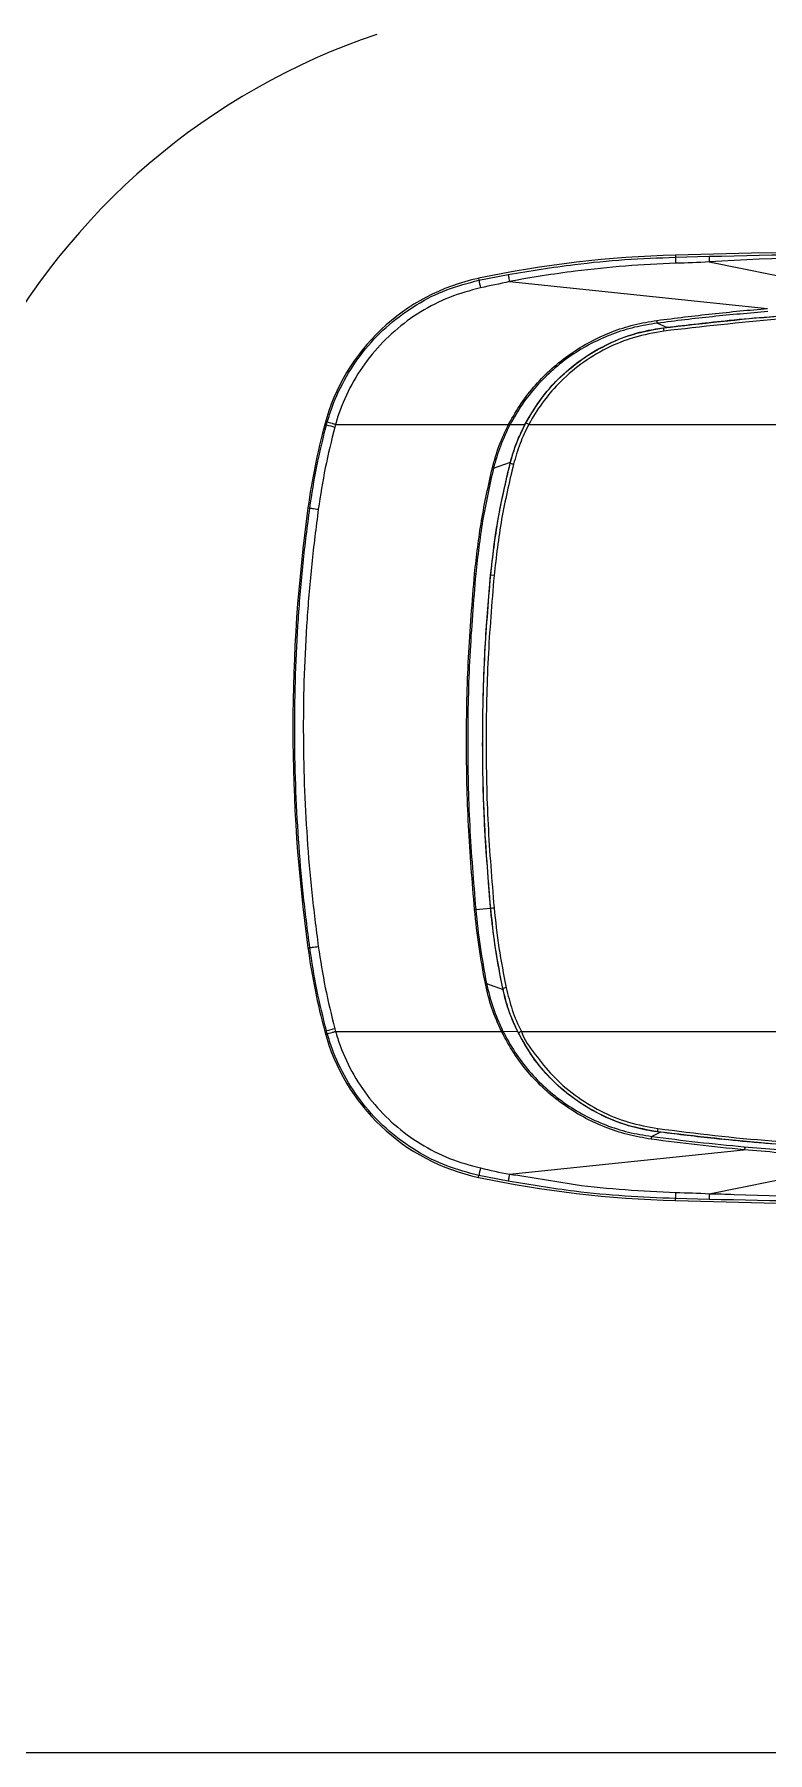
# Model space of a CAD drawing. Extents: x 0 to 78, y -21 to 126.
# Drawn here: x 26.84 to 30.02, y 0 to 7.47 of the extents above; entities that cross this region are included whole.
import ezdxf

# ---------------------------------------------------------------- set-up
doc = ezdxf.new("R2010")
doc.units = 0
doc.header["$MEASUREMENT"] = 0
doc.layers.add('1', color=4, linetype='Continuous')
doc.layers.add('BDIM_CYAN', color=4, linetype='Continuous')

# ---------------------------------------------------------------- blocks, each defined once
blk = doc.blocks.new('A$C326A3635')
at = {"layer": 'BDIM_CYAN'}
for p, q in [((-3.524, 4.154), (-3.5238, 4.1453)), ((-3.5238, 4.1453), (-3.3781, 4.149)), ((-3.3773, 4.1244), (-2.5337, 3.9538)), ((-4.3801, 4.0534), (-4.3784, 4.0453)), ((-4.3784, 4.0453), (-4.2515, 4.0702)), ((-4.246, 4.0394), (-3.1241, 3.9226)), ((-3.6031, 3.8586), (-3.5634, 3.8405)), ((-3.5764, 3.8388), (-3.5634, 3.8405)), ((-3.5764, 3.8388), (-3.5763, 3.8383)), ((-5.0488, 3.4189), (-5.0411, 3.4169)), ((-5.0411, 3.4169), (-5.0377, 3.4291)), ((-5.0018, 3.4189), (-4.2495, 3.4188)), ((-5.0018, 3.4189), (-5.0018, 3.4189)), ((-4.2495, 3.4188), (-4.2481, 3.4216)), ((-4.2431, 3.4189), (-4.2482, 3.4214)), ((-4.2431, 3.4188), (-4.2444, 3.4163)), ((-4.243, 3.4188), (-4.1785, 3.4185)), ((-4.1613, 3.4188), (-2.6696, 3.4186)), ((-4.3152, 3.2289), (-4.3202, 3.2301)), ((-4.3152, 3.2289), (-4.2417, 3.2546)), ((-4.2429, 3.2497), (-4.2417, 3.2546)), ((-4.2429, 3.2497), (-4.2427, 3.2496)), ((-5.1219, 3.0563), (-5.114, 3.0552)), ((-4.3927, 2.7693), (-4.3978, 2.7698)), ((-4.3279, 2.7631), (-4.3276, 2.7631)), ((-4.313, 2.7617), (-4.3276, 2.7631)), ((-4.3927, 1.3107), (-4.3978, 1.3102)), ((-4.3927, 1.3107), (-4.3279, 1.3169)), ((-4.3279, 1.3169), (-4.3276, 1.3169)), ((-5.1219, 1.1437), (-5.114, 1.1448)), ((-4.3457, 0.9898), (-4.3507, 0.9887)), ((-4.3457, 0.9898), (-4.2739, 0.9628)), ((-4.2749, 0.9675), (-4.2739, 0.9628)), ((-4.2749, 0.9675), (-4.2746, 0.9675)), ((-5.0488, 0.7811), (-5.0411, 0.7831)), ((-5.0377, 0.7709), (-5.0411, 0.7831)), ((-5.0018, 0.7811), (-4.2807, 0.7812)), ((-5.0018, 0.7811), (-5.0018, 0.7811)), ((-4.2755, 0.7836), (-4.2807, 0.7812)), ((-4.2794, 0.7784), (-4.2807, 0.7812)), ((-4.2755, 0.7836), (-4.2744, 0.7812)), ((-4.2743, 0.7812), (-4.211, 0.7815)), ((-4.1941, 0.7812), (-2.6696, 0.7814)), ((-3.6278, 0.3248), (-3.5902, 0.3429)), ((-3.6024, 0.3445), (-3.6023, 0.345)), ((-3.5902, 0.3429), (-3.6024, 0.3445)), ((-4.246, 0.1606), (-3.2281, 0.2665)), ((-3.3773, 0.0756), (-2.6213, 0.2285)), ((-4.3801, 0.1466), (-4.3784, 0.1547)), ((-4.2515, 0.1298), (-4.3784, 0.1547)), ((-3.524, 0.046), (-3.5238, 0.0547)), ((-3.3781, 0.051), (-3.5238, 0.0547))]:
    blk.add_line(p, q, dxfattribs=at)
at = {"layer": 'BDIM_CYAN', "flags": 128}
for points in [[(-5.114, 3.0552), (-5.1129, 3.055), (-5.1106, 3.0547), (-5.1071, 3.0542), (-5.1026, 3.0536), (-5.0971, 3.0528), (-5.0908, 3.052), (-5.084, 3.051), (-5.0769, 3.0501)], [(-5.114, 1.1448), (-5.1129, 1.145), (-5.1106, 1.1453), (-5.1071, 1.1458), (-5.1026, 1.1464), (-5.0971, 1.1472), (-5.0908, 1.148), (-5.084, 1.149), (-5.0769, 1.1499)]]:
    blk.add_lwpolyline(points, dxfattribs=at)
at = {"layer": 'BDIM_CYAN'}
for centre, radius, start, end in [((0, -130.8), 135, 88.504201, 91.495799), ((-3.4, -0.5944), 4.75, 91.4958, 101.90755), ((-2.9566, 4.1378), 0.5673, 179.2445, 181.89365), ((-4.1985, 3.1923), 0.88, 101.90755, 165.07813), ((-3.937, 4.1105), 0.4461, 188.39724, 192.71256), ((-3.4977, 3.8371), 0.0786, 179.12738, 189.53032), ((-2.15, 2.6464), 3, 165.07813, 172.14831), ((3.1387, 33.9974), 31.6556, 255.02484, 255.09245), ((-3.9546, 4.3301), 1.1183, 255.07297, 255.82564), ((1.8125, 2.1), 7, 172.14831, 187.85169), ((-4.6204, 4.4976), 3.1941, 275.25828, 275.52196), ((-2.15, 1.5536), 3, 187.85169, 194.92187), ((-3.4055, -3.1321), 4.1908, 101.76808, 101.96891), ((-4.1985, 1.0077), 0.88, 194.92187, 258.09245), ((3.2934, -30.3769), 32.2554, 104.90818, 104.97453), ((-3.5219, 0.3457), 0.0804, 170.39399, 180.49876), ((-3.937, 0.0895), 0.4461, 167.28744, 171.60276), ((-3.4, 4.7944), 4.75, 258.09245, 268.5042), ((-2.9566, 0.0622), 0.5673, 178.10635, 180.7555), ((0, 135), 135, 268.504201, 271.495799)]:
    blk.add_arc(centre, radius, start, end, dxfattribs=at)
for points, knots in [([(-3.3781, 4.149), (-2.7971, 4.1614), (-1.6712, 4.1854), (0.018, 4.1941), (1.6892, 4.1852), (2.8151, 4.1611), (3.3781, 4.149)], [0, 0, 0, 0, 0.258003, 0.5, 0.74998, 1, 1, 1, 1]), ([(-4.2515, 4.0702), (-4.1555, 4.0859), (-3.9871, 4.1134), (-3.7439, 4.1366), (-3.5972, 4.1424), (-3.5238, 4.1453)], [0, 0, 0, 0, 0.398487, 0.698917, 1, 1, 1, 1]), ([(-3.5235, 4.1191), (-3.5963, 4.1156), (-3.7421, 4.1086), (-3.9833, 4.0832), (-4.1511, 4.0572), (-4.246, 4.0394), (-4.246, 4.0394)], [0, 0, 0, 0, 0.300544, 0.601694, 0.999997, 1, 1, 1, 1]), ([(-3.3777, 4.1244), (-3.3777, 4.1244), (-3.4262, 4.1214), (-3.4749, 4.1202), (-3.5235, 4.1191)], [0, 0, 0, 0, 0.000016, 1, 1, 1, 1]), ([(-3.3781, 4.149), (-3.3781, 4.1485), (-3.3781, 4.1477), (-3.378, 4.1434), (-3.3778, 4.1364), (-3.3776, 4.1284), (-3.3775, 4.1244)], [0, 0, 0, 0, 0.244979, 0.400464, 0.700231, 1, 1, 1, 1]), ([(-3.3775, 4.1244), (-3.3775, 4.1244), (-3.3776, 4.1244), (-3.3777, 4.1244), (-3.3777, 4.1244)], [0, 0, 0, 0, 0.985079, 1, 1, 1, 1]), ([(-3.3773, 4.1244), (-3.3774, 4.1244), (-3.3774, 4.1244), (-3.3774, 4.1244), (-3.3775, 4.1244), (-3.3775, 4.1244), (-3.3775, 4.1244), (-3.3775, 4.1244), (-3.3775, 4.1244), (-3.3775, 4.1244)], [0, 0, 0, 0, 0.321416, 0.540614, 0.690223, 0.837003, 0.900213, 0.963433, 1, 1, 1, 1]), ([(3.3773, 4.1244), (3.3773, 4.1244), (3.3415, 4.1266), (2.7603, 4.13), (1.6352, 4.1647), (-0.0001, 4.1724), (-1.6704, 4.1518), (-2.7975, 4.1606), (-3.3773, 4.1244), (-3.3773, 4.1244)], [0, 0, 0, 0, 0, 0.015939, 0.25797, 0.5, 0.74201, 1, 1, 1, 1, 1]), ([(-5.0377, 3.4291), (-5.0311, 3.4507), (-5.0101, 3.519), (-4.958, 3.6284), (-4.8745, 3.7498), (-4.7713, 3.8551), (-4.6523, 3.9415), (-4.5205, 4.008), (-4.4257, 4.0329), (-4.3784, 4.0453)], [0, 0, 0, 0, 0.071405, 0.226328, 0.381252, 0.535931, 0.69061, 0.845307, 1, 1, 1, 1]), ([(-4.2462, 4.0395), (-4.2462, 4.0395), (-4.2879, 4.029), (-4.3301, 4.0207), (-4.3722, 4.0123)], [0, 0, 0, 0, 0.0000188, 1, 1, 1, 1]), ([(-4.2515, 4.0702), (-4.2514, 4.0696), (-4.2512, 4.0685), (-4.2501, 4.0619), (-4.2484, 4.0522), (-4.2469, 4.0437), (-4.2461, 4.0395)], [0, 0, 0, 0, 0.233174, 0.479855, 0.739929, 1, 1, 1, 1]), ([(-4.2461, 4.0395), (-4.2461, 4.0395), (-4.2462, 4.0395), (-4.2462, 4.0395), (-4.2462, 4.0395)], [0, 0, 0, 0, 0.9754403, 1, 1, 1, 1]), ([(-4.246, 4.0394), (-4.246, 4.0394), (-4.246, 4.0394), (-4.2461, 4.0395), (-4.2461, 4.0395), (-4.2461, 4.0395), (-4.2461, 4.0395), (-4.2461, 4.0395), (-4.2461, 4.0395)], [0, 0, 0, 0, 0.321924, 0.540802, 0.748978, 0.84261, 0.939008, 1, 1, 1, 1]), ([(-4.3722, 4.0123), (-4.4175, 3.9999), (-4.508, 3.9751), (-4.6338, 3.9105), (-4.7475, 3.8273), (-4.8459, 3.7261), (-4.9261, 3.6099), (-4.9743, 3.5047), (-4.9966, 3.4399), (-5.0018, 3.4189), (-5.0018, 3.4189)], [0, 0, 0, 0, 0.1547962, 0.3095862, 0.4642724, 0.6189539, 0.7738004, 0.9286452, 0.9999973, 1, 1, 1, 1]), ([(-3.6048, 3.8705), (-3.5248, 3.8806), (-3.3648, 3.9006), (-3.2041, 3.9153), (-3.1236, 3.9227)], [0, 0, 0, 0, 0.49974, 1, 1, 1, 1]), ([(-3.1227, 3.9089), (-3.2029, 3.902), (-3.3635, 3.8883), (-3.5233, 3.8683), (-3.6032, 3.8584)], [0, 0, 0, 0, 0.500107, 1, 1, 1, 1]), ([(-3.5763, 3.8383), (-3.411, 3.8572), (-3.1659, 3.8853), (-2.9196, 3.8998), (-2.8395, 3.9045)], [0, 0, 0, 0, 0.674913, 1, 1, 1, 1]), ([(-2.8398, 3.893), (-2.8398, 3.893), (-2.9197, 3.8881), (-3.1654, 3.8706), (-3.4101, 3.8428), (-3.5753, 3.8241)], [0, 0, 0, 0, 0.000003, 0.324817, 1, 1, 1, 1]), ([(-3.5634, 3.8405), (-3.4727, 3.8512), (-3.3243, 3.8687), (-3.1355, 3.8855), (-3.0375, 3.8926), (-2.9974, 3.8955)], [0, 0, 0, 0, 0.481775, 0.788298, 1, 1, 1, 1]), ([(-4.2481, 3.4216), (-4.2313, 3.4513), (-4.1976, 3.5105), (-4.1343, 3.5906), (-4.0626, 3.663), (-3.9826, 3.7262), (-3.8953, 3.7796), (-3.8023, 3.822), (-3.7052, 3.8538), (-3.6383, 3.865), (-3.6048, 3.8705)], [0, 0, 0, 0, 0.125449, 0.250466, 0.374627, 0.499563, 0.625092, 0.750414, 0.875193, 1, 1, 1, 1]), ([(-3.6032, 3.8587), (-3.6364, 3.8534), (-3.7026, 3.8429), (-3.799, 3.8127), (-3.8913, 3.7715), (-3.9781, 3.7195), (-4.0579, 3.6574), (-4.1293, 3.5861), (-4.1926, 3.507), (-4.2262, 3.4482), (-4.243, 3.4188)], [0, 0, 0, 0, 0.124788, 0.249119, 0.374259, 0.49969, 0.624654, 0.748936, 0.874165, 1, 1, 1, 1]), ([(-4.1785, 3.4185), (-4.1546, 3.4591), (-4.1082, 3.5383), (-4.0146, 3.6382), (-3.9092, 3.7209), (-3.7908, 3.7836), (-3.6783, 3.8224), (-3.6054, 3.8341), (-3.5764, 3.8388)], [0, 0, 0, 0, 0.184954, 0.359874, 0.534794, 0.709703, 0.884613, 1, 1, 1, 1]), ([(-4.1742, 3.426), (-4.1557, 3.4576), (-4.1182, 3.5214), (-4.0415, 3.6112), (-3.9463, 3.6947), (-3.8327, 3.7637), (-3.7082, 3.8149), (-3.6207, 3.8304), (-3.5763, 3.8383)], [0, 0, 0, 0, 0.145505, 0.293902, 0.467905, 0.646938, 0.820945, 1, 1, 1, 1]), ([(-3.5753, 3.8241), (-3.6181, 3.8164), (-3.7039, 3.801), (-3.8256, 3.7512), (-3.9373, 3.6829), (-4.0309, 3.6016), (-4.1052, 3.5122), (-4.1451, 3.4513), (-4.1613, 3.4188), (-4.1613, 3.4188)], [0, 0, 0, 0, 0.176474, 0.352954, 0.529486, 0.70602, 0.853009, 0.999999, 1, 1, 1, 1]), ([(-3.603, 3.8587), (-3.6033, 3.8595), (-3.604, 3.8611), (-3.6046, 3.864), (-3.6049, 3.8672), (-3.6049, 3.8694), (-3.6048, 3.8705)], [0, 0, 0, 0, 0.25009, 0.491515, 0.73696, 1, 1, 1, 1]), ([(-5.114, 3.0552), (-5.1046, 3.1159), (-5.0859, 3.2376), (-5.0561, 3.357), (-5.0411, 3.4169)], [0, 0, 0, 0, 0.499047, 1, 1, 1, 1]), ([(-5.005, 3.4073), (-5.0197, 3.3484), (-5.0492, 3.2304), (-5.0676, 3.1103), (-5.0769, 3.0501)], [0, 0, 0, 0, 0.499051, 1, 1, 1, 1]), ([(-5.0377, 3.4291), (-5.033, 3.4278), (-5.0279, 3.4263), (-5.0115, 3.4217), (-5.0061, 3.4201), (-5.0018, 3.4189)], [0, 0, 0, 0, 0.702017, 0.761292, 1, 1, 1, 1]), ([(-5.0018, 3.4189), (-5.0018, 3.4189), (-5.0029, 3.415), (-5.0039, 3.4111), (-5.005, 3.4073)], [0, 0, 0, 0, 0.000188, 1, 1, 1, 1]), ([(-4.3201, 3.2302), (-4.3112, 3.2627), (-4.2933, 3.3277), (-4.2641, 3.3885), (-4.2495, 3.4188)], [0, 0, 0, 0, 0.499927, 1, 1, 1, 1]), ([(-4.2444, 3.4163), (-4.259, 3.3861), (-4.2882, 3.3258), (-4.3062, 3.2612), (-4.3152, 3.2289)], [0, 0, 0, 0, 0.49976, 1, 1, 1, 1]), ([(-4.2444, 3.4163), (-4.2452, 3.4167), (-4.2469, 3.4175), (-4.2486, 3.4184), (-4.2495, 3.4188)], [0, 0, 0, 0, 0.499973, 1, 1, 1, 1]), ([(-4.2427, 3.2496), (-4.234, 3.2798), (-4.2164, 3.3406), (-4.1883, 3.3974), (-4.1742, 3.426)], [0, 0, 0, 0, 0.496387, 1, 1, 1, 1]), ([(-4.2417, 3.2546), (-4.2401, 3.2603), (-4.2329, 3.2872), (-4.2162, 3.3369), (-4.1953, 3.3854), (-4.1813, 3.4129), (-4.1785, 3.4185)], [0, 0, 0, 0, 0.101235, 0.474727, 0.892923, 1, 1, 1, 1]), ([(-4.1613, 3.4188), (-4.1613, 3.4188), (-4.1766, 3.3921), (-4.2019, 3.3352), (-4.2195, 3.2758), (-4.2284, 3.2459)], [0, 0, 0, 0, 0.000013, 0.496395, 1, 1, 1, 1]), ([(-4.1742, 3.426), (-4.1739, 3.4258), (-4.1737, 3.4256), (-4.172, 3.4247), (-4.1699, 3.4235), (-4.166, 3.4213), (-4.1629, 3.4197), (-4.1613, 3.4188)], [0, 0, 0, 0, 0.2643185, 0.3126462, 0.5417627, 0.7708868, 1, 1, 1, 1]), ([(-4.1613, 3.4188), (-4.1613, 3.4188), (-4.1613, 3.4188), (-4.1613, 3.4188), (-4.1613, 3.4188)], [0, 0, 0, 0, 0.661958, 1, 1, 1, 1]), ([(-4.3978, 2.7698), (-4.3889, 2.8472), (-4.3713, 3.002), (-4.3372, 3.1541), (-4.3202, 3.2301)], [0, 0, 0, 0, 0.500095, 1, 1, 1, 1]), ([(-4.3153, 3.2289), (-4.3324, 3.1525), (-4.3664, 3.0007), (-4.384, 2.8461), (-4.3927, 2.7693)], [0, 0, 0, 0, 0.503224, 1, 1, 1, 1]), ([(-4.3279, 2.7631), (-4.3218, 2.8179), (-4.3096, 2.9272), (-4.2812, 3.0897), (-4.2557, 3.1963), (-4.2429, 3.2497)], [0, 0, 0, 0, 0.33491, 0.667013, 1, 1, 1, 1]), ([(-4.3276, 2.7631), (-4.3182, 2.8447), (-4.2993, 3.0086), (-4.2616, 3.1691), (-4.2427, 3.2496)], [0, 0, 0, 0, 0.498496, 1, 1, 1, 1]), ([(-4.2284, 3.2459), (-4.2472, 3.1663), (-4.2847, 3.0065), (-4.3036, 2.8434), (-4.313, 2.7617)], [0, 0, 0, 0, 0.498498, 1, 1, 1, 1]), ([(-5.114, 1.1448), (-5.124, 1.2231), (-5.144, 1.3797), (-5.164, 1.616), (-5.1765, 1.8531), (-5.1809, 2.0921), (-5.1771, 2.3322), (-5.1648, 2.5735), (-5.1447, 2.8147), (-5.1242, 2.975), (-5.114, 3.0552)], [0, 0, 0, 0, 0.123535, 0.247071, 0.371177, 0.495284, 0.621161, 0.747038, 0.873519, 1, 1, 1, 1]), ([(-5.0769, 3.0501), (-5.087, 2.9707), (-5.1073, 2.812), (-5.1273, 2.5725), (-5.1396, 2.3321), (-5.1434, 2.0929), (-5.1391, 1.8555), (-5.1267, 1.62), (-5.1069, 1.3846), (-5.0869, 1.2282), (-5.0769, 1.1499)], [0, 0, 0, 0, 0.125877, 0.251754, 0.378235, 0.504716, 0.628252, 0.751787, 0.875894, 1, 1, 1, 1]), ([(-4.3978, 1.3103), (-4.4077, 1.4317), (-4.4276, 1.6745), (-4.4352, 2.04), (-4.4275, 2.4054), (-4.4077, 2.6483), (-4.3978, 2.7698)], [0, 0, 0, 0, 0.250034, 0.499913, 0.749947, 1, 1, 1, 1]), ([(-4.3927, 2.7693), (-4.4025, 2.6502), (-4.4222, 2.4092), (-4.43, 2.0442), (-4.4226, 1.6767), (-4.4026, 1.4323), (-4.3927, 1.3107)], [0, 0, 0, 0, 0.245394, 0.496542, 0.749506, 1, 1, 1, 1]), ([(-4.3279, 1.3169), (-4.3391, 1.4561), (-4.358, 1.6931), (-4.3642, 2.0289), (-4.359, 2.323), (-4.3454, 2.5678), (-4.3323, 2.7143), (-4.3279, 2.7631)], [0, 0, 0, 0, 0.289269, 0.492339, 0.695409, 0.898479, 1, 1, 1, 1]), ([(-4.3276, 1.3169), (-4.3375, 1.4367), (-4.3571, 1.6762), (-4.3646, 2.0378), (-4.3573, 2.4005), (-4.3375, 2.6422), (-4.3276, 2.7631)], [0, 0, 0, 0, 0.248861, 0.497722, 0.748861, 1, 1, 1, 1]), ([(-4.313, 2.7617), (-4.3228, 2.6421), (-4.3424, 2.4031), (-4.3499, 2.0422), (-4.3426, 1.6802), (-4.3229, 1.4389), (-4.313, 1.3183)], [0, 0, 0, 0, 0.248861, 0.497722, 0.748861, 1, 1, 1, 1]), ([(-4.3508, 0.9888), (-4.3606, 1.0421), (-4.3803, 1.1486), (-4.3919, 1.2564), (-4.3978, 1.3102)], [0, 0, 0, 0, 0.500055, 1, 1, 1, 1]), ([(-4.3927, 1.3107), (-4.3869, 1.2569), (-4.3753, 1.1494), (-4.3556, 1.043), (-4.3458, 0.9898)], [0, 0, 0, 0, 0.5000155, 1, 1, 1, 1]), ([(-4.2749, 0.9675), (-4.2769, 0.9772), (-4.2888, 1.035), (-4.3072, 1.1408), (-4.3211, 1.2478), (-4.3269, 1.3065), (-4.3279, 1.3169)], [0, 0, 0, 0, 0.084525, 0.5, 0.910977, 1, 1, 1, 1]), ([(-4.2746, 0.9675), (-4.2858, 1.0253), (-4.3084, 1.141), (-4.3212, 1.2582), (-4.3276, 1.3169)], [0, 0, 0, 0, 0.499232, 1, 1, 1, 1]), ([(-4.313, 1.3183), (-4.3066, 1.2601), (-4.2938, 1.1434), (-4.2714, 1.0282), (-4.2602, 0.9706)], [0, 0, 0, 0, 0.499232, 1, 1, 1, 1]), ([(-5.0411, 0.7831), (-5.056, 0.8427), (-5.0859, 0.9622), (-5.1046, 1.0839), (-5.114, 1.1448)], [0, 0, 0, 0, 0.499047, 1, 1, 1, 1]), ([(-5.0769, 1.1499), (-5.0677, 1.09), (-5.0492, 0.9698), (-5.0198, 0.8518), (-5.005, 0.7927)], [0, 0, 0, 0, 0.499051, 1, 1, 1, 1]), ([(-4.2807, 0.7812), (-4.2958, 0.8146), (-4.3259, 0.8815), (-4.3425, 0.953), (-4.3507, 0.9887)], [0, 0, 0, 0, 0.5000817, 1, 1, 1, 1]), ([(-4.3457, 0.9898), (-4.3374, 0.9543), (-4.3207, 0.8832), (-4.2906, 0.8168), (-4.2755, 0.7836)], [0, 0, 0, 0, 0.5002415, 1, 1, 1, 1]), ([(-4.2071, 0.7744), (-4.2214, 0.8052), (-4.2502, 0.8674), (-4.2664, 0.934), (-4.2746, 0.9675)], [0, 0, 0, 0, 0.495771, 1, 1, 1, 1]), ([(-4.211, 0.7815), (-4.2225, 0.8068), (-4.2453, 0.8575), (-4.2639, 0.919), (-4.272, 0.9544), (-4.2739, 0.9628)], [0, 0, 0, 0, 0.433223, 0.866448, 1, 1, 1, 1]), ([(-4.2602, 0.9706), (-4.252, 0.9384), (-4.2356, 0.8734), (-4.2104, 0.8107), (-4.1941, 0.7812), (-4.1941, 0.7812)], [0, 0, 0, 0, 0.495767, 0.999988, 1, 1, 1, 1]), ([(-5.0377, 0.7709), (-5.033, 0.7722), (-5.0279, 0.7737), (-5.0115, 0.7783), (-5.0061, 0.7799), (-5.0018, 0.7811)], [0, 0, 0, 0, 0.702016, 0.761292, 1, 1, 1, 1]), ([(-4.3784, 0.1547), (-4.4257, 0.1671), (-4.5205, 0.192), (-4.6523, 0.2585), (-4.7713, 0.3449), (-4.8745, 0.4502), (-4.958, 0.5716), (-5.0101, 0.681), (-5.0311, 0.7493), (-5.0377, 0.7709)], [0, 0, 0, 0, 0.1546932, 0.3093896, 0.4640686, 0.6187484, 0.7736716, 0.928595, 1, 1, 1, 1]), ([(-5.005, 0.7927), (-5.0039, 0.7889), (-5.0028, 0.785), (-5.0018, 0.7811), (-5.0018, 0.7811)], [0, 0, 0, 0, 0.999806, 1, 1, 1, 1]), ([(-5.0018, 0.7811), (-5.0018, 0.7811), (-4.9964, 0.7602), (-4.9744, 0.6952), (-4.926, 0.5901), (-4.8459, 0.4739), (-4.7475, 0.3727), (-4.6338, 0.2895), (-4.508, 0.2249), (-4.4175, 0.2001), (-4.3722, 0.1877)], [0, 0, 0, 0, 0.000003, 0.071355, 0.2262, 0.381046, 0.535728, 0.690414, 0.845204, 1, 1, 1, 1]), ([(-4.2742, 0.7812), (-4.2751, 0.7807), (-4.2768, 0.7798), (-4.2785, 0.7789), (-4.2794, 0.7784)], [0, 0, 0, 0, 0.499985, 1, 1, 1, 1]), ([(-3.6297, 0.3127), (-3.664, 0.3186), (-3.7323, 0.3302), (-3.8313, 0.3634), (-3.9258, 0.4074), (-4.0141, 0.4629), (-4.0948, 0.5286), (-4.1669, 0.6034), (-4.2295, 0.6867), (-4.2628, 0.7478), (-4.2794, 0.7784)], [0, 0, 0, 0, 0.125256, 0.25003, 0.375189, 0.500603, 0.625364, 0.749422, 0.874465, 1, 1, 1, 1]), ([(-4.2742, 0.7812), (-4.2576, 0.7507), (-4.2244, 0.6901), (-4.1617, 0.6077), (-4.0898, 0.534), (-4.0094, 0.4695), (-3.9215, 0.4153), (-3.8276, 0.3726), (-3.7293, 0.341), (-3.6616, 0.3301), (-3.6277, 0.3247)], [0, 0, 0, 0, 0.12614, 0.251278, 0.375471, 0.500268, 0.625596, 0.750546, 0.874946, 1, 1, 1, 1]), ([(-3.6024, 0.3445), (-3.6067, 0.3451), (-3.6435, 0.3501), (-3.7249, 0.3673), (-3.8438, 0.4118), (-3.9595, 0.4803), (-4.0575, 0.5635), (-4.1438, 0.6608), (-4.1873, 0.7389), (-4.211, 0.7815)], [0, 0, 0, 0, 0.0166128, 0.1428021, 0.3197139, 0.5023088, 0.6574813, 0.8126537, 1, 1, 1, 1]), ([(-4.1941, 0.7812), (-4.1957, 0.7804), (-4.1988, 0.7788), (-4.2028, 0.7767), (-4.2049, 0.7756), (-4.2066, 0.7747), (-4.2069, 0.7745), (-4.2071, 0.7744)], [0, 0, 0, 0, 0.229179, 0.458362, 0.68754, 0.733804, 1, 1, 1, 1]), ([(-3.6023, 0.345), (-3.6455, 0.3527), (-3.7329, 0.3684), (-3.8563, 0.4191), (-3.9709, 0.4888), (-4.0676, 0.5737), (-4.1485, 0.6695), (-4.1874, 0.7391), (-4.2071, 0.7744)], [0, 0, 0, 0, 0.170081, 0.345104, 0.515183, 0.690179, 0.843315, 1, 1, 1, 1]), ([(-4.1941, 0.7812), (-4.1941, 0.7812), (-4.1818, 0.7442), (-4.1337, 0.6799), (-4.0591, 0.5845), (-3.9627, 0.5014), (-3.8514, 0.4327), (-3.7298, 0.3825), (-3.6441, 0.3669), (-3.6012, 0.3591)], [0, 0, 0, 0, 0.000001, 0.154948, 0.309894, 0.482447, 0.654998, 0.827503, 1, 1, 1, 1]), ([(-4.1941, 0.7812), (-4.1941, 0.7812), (-4.1941, 0.7812), (-4.1941, 0.7812), (-4.1941, 0.7812)], [0, 0, 0, 0, 0.720065, 1, 1, 1, 1]), ([(-3.6278, 0.3248), (-3.628, 0.3246), (-3.6283, 0.3241), (-3.6289, 0.3224), (-3.6294, 0.3197), (-3.6298, 0.3161), (-3.6297, 0.3139), (-3.6297, 0.3127)], [0, 0, 0, 0, 0.067933, 0.174836, 0.500803, 0.732284, 1, 1, 1, 1]), ([(-3.2277, 0.2665), (-3.2949, 0.2733), (-3.4291, 0.2868), (-3.5629, 0.3041), (-3.6297, 0.3127)], [0, 0, 0, 0, 0.500278, 1, 1, 1, 1]), ([(-3.6277, 0.3249), (-3.561, 0.3164), (-3.4275, 0.2992), (-3.2936, 0.2865), (-3.2266, 0.2802)], [0, 0, 0, 0, 0.499931, 1, 1, 1, 1]), ([(-2.9625, 0.2826), (-3.0102, 0.2859), (-3.2241, 0.3007), (-3.437, 0.3256), (-3.6023, 0.345)], [0, 0, 0, 0, 0.223287, 1, 1, 1, 1]), ([(-3.6012, 0.3591), (-3.4362, 0.3382), (-3.2239, 0.3114), (-3.0099, 0.3001), (-2.9626, 0.2942), (-2.9626, 0.2942)], [0, 0, 0, 0, 0.777153, 0.999996, 1, 1, 1, 1]), ([(-3.1081, 0.2926), (-3.109, 0.2927), (-3.1372, 0.2949), (-3.2197, 0.3019), (-3.3796, 0.3172), (-3.512, 0.3333), (-3.5902, 0.3429)], [0, 0, 0, 0, 0.0059495, 0.174739, 0.5123253, 1, 1, 1, 1]), ([(-3.2266, 0.2802), (-3.2258, 0.2793), (-3.2245, 0.2778), (-3.2233, 0.2755), (-3.2231, 0.2736), (-3.2235, 0.2717), (-3.2249, 0.2692), (-3.2265, 0.2677), (-3.2277, 0.2666)], [0, 0, 0, 0, 0.250213, 0.374105, 0.50064, 0.603432, 0.716376, 1, 1, 1, 1]), ([(-2.6208, 0.2284), (-2.7221, 0.2326), (-2.9247, 0.2408), (-3.1267, 0.258), (-3.2277, 0.2666)], [0, 0, 0, 0, 0.50014, 1, 1, 1, 1]), ([(-3.2266, 0.2802), (-3.1261, 0.2718), (-2.9244, 0.2548), (-2.722, 0.2472), (-2.6205, 0.2434)], [0, 0, 0, 0, 0.498041, 1, 1, 1, 1]), ([(-4.3722, 0.1877), (-4.3303, 0.1781), (-4.2884, 0.1685), (-4.2462, 0.1605), (-4.2462, 0.1605)], [0, 0, 0, 0, 0.999981, 1, 1, 1, 1]), ([(-4.2461, 0.1605), (-4.2469, 0.1563), (-4.2484, 0.1478), (-4.2501, 0.1381), (-4.2512, 0.1315), (-4.2514, 0.1304), (-4.2515, 0.1298)], [0, 0, 0, 0, 0.260071, 0.520145, 0.766826, 1, 1, 1, 1]), ([(-4.2462, 0.1605), (-4.2462, 0.1605), (-4.2462, 0.1605), (-4.2461, 0.1605), (-4.2461, 0.1605)], [0, 0, 0, 0, 0.024789, 1, 1, 1, 1]), ([(-4.2461, 0.1605), (-4.2461, 0.1605), (-4.2461, 0.1605), (-4.2461, 0.1605), (-4.2461, 0.1605), (-4.246, 0.1606), (-4.246, 0.1606), (-4.246, 0.1606)], [0, 0, 0, 0, 0.0632, 0.140903, 0.289202, 0.853143, 1, 1, 1, 1]), ([(-4.246, 0.1606), (-4.246, 0.1606), (-4.1502, 0.1486), (-3.9838, 0.1148), (-3.7422, 0.0918), (-3.5964, 0.0846), (-3.5235, 0.0809)], [0, 0, 0, 0, 0.000003, 0.398306, 0.698849, 1, 1, 1, 1]), ([(-3.5238, 0.0547), (-3.597, 0.0576), (-3.7438, 0.0634), (-3.9869, 0.0865), (-4.1555, 0.1141), (-4.2515, 0.1298)], [0, 0, 0, 0, 0.30043, 0.601513, 1, 1, 1, 1]), ([(-3.5235, 0.0809), (-3.4749, 0.0798), (-3.4262, 0.0786), (-3.3777, 0.0756), (-3.3777, 0.0756)], [0, 0, 0, 0, 0.999984, 1, 1, 1, 1]), ([(-3.3775, 0.0756), (-3.3776, 0.0716), (-3.3778, 0.0636), (-3.378, 0.0566), (-3.3781, 0.0523), (-3.3781, 0.0515), (-3.3781, 0.051)], [0, 0, 0, 0, 0.2997692, 0.5995362, 0.7550214, 1, 1, 1, 1]), ([(-3.3777, 0.0756), (-3.3777, 0.0756), (-3.3776, 0.0756), (-3.3775, 0.0756), (-3.3775, 0.0756)], [0, 0, 0, 0, 0.014921, 1, 1, 1, 1]), ([(-3.3775, 0.0756), (-3.3775, 0.0756), (-3.3775, 0.0756), (-3.3775, 0.0756), (-3.3775, 0.0756), (-3.3774, 0.0756), (-3.3774, 0.0756), (-3.3773, 0.0756)], [0, 0, 0, 0, 0.038515, 0.090017, 0.184738, 0.58766, 1, 1, 1, 1]), ([(-3.3773, 0.0756), (-3.3773, 0.0756), (-3.3414, 0.0756), (-2.7608, 0.0531), (-1.635, 0.0416), (-0.0001, 0.0297), (1.6709, 0.033), (2.7964, 0.0756), (3.3773, 0.0756), (3.3773, 0.0756)], [0, 0, 0, 0, 0, 0.015939, 0.25797, 0.5, 0.74201, 1, 1, 1, 1, 1]), ([(3.3781, 0.051), (2.7971, 0.0386), (1.6712, 0.0146), (-0.018, 0.0059), (-1.6892, 0.0148), (-2.8151, 0.0389), (-3.3781, 0.051)], [0, 0, 0, 0, 0.258003, 0.5, 0.74998, 1, 1, 1, 1])]:
    blk.add_open_spline(points, degree=3, knots=knots, dxfattribs=at)
blk = doc.blocks.new('HSSCP')
at = {"layer": '1'}
blk.add_blockref('A$C326A3635', (0.0001, -3.06), dxfattribs=at)
blk = doc.blocks.new('2018 PRODIGY HL')
at = {"layer": '1', "color": 4, "linetype": 'Continuous'}
blk.add_lwpolyline([(71.7054, 84.0699), (5.7246, 84.0699, 0.207926), (-0.0699, 78.2754), (-0.0699, 5.7946, 0.207717), (5.7246, 0), (71.7054, 0, 0.207968), (77.5, 5.7946), (77.5, 78.2754, 0.207956)], format="xyb", close=True, dxfattribs=at)
at = {"layer": '1', "color": 3, "linetype": 'Continuous'}
for centre, radius, start, end in [((29.011, 4.8697), 3.7083, 104.92317, 153.99216), ((29.2131, 4.6241), 2.9998, 108.65059, 152.34142)]:
    blk.add_arc(centre, radius, start, end, dxfattribs=at)
at = {"layer": '1'}
blk.add_blockref('HSSCP', (33.0768, 5.4129), dxfattribs=at)
blk.add_blockref('HSSCP', (33.0768, 5.4129), dxfattribs=at)

msp = doc.modelspace()

# ---------------------------------------------------------------- block references
at = {"layer": '1'}
msp.add_blockref('2018 PRODIGY HL', (0.0699, 0), dxfattribs=at)

doc.saveas('drawing.dxf')
